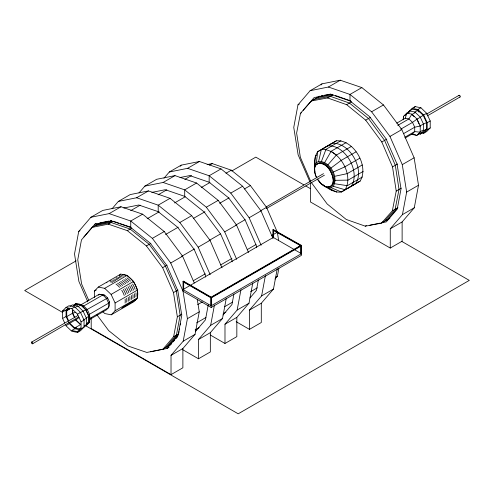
<?xml version="1.0" encoding="UTF-8"?>
<svg xmlns="http://www.w3.org/2000/svg" width="494" height="494" viewBox="0 0 494 494"><rect width="100%" height="100%" fill="white"/><g stroke="black" fill="none" stroke-linecap="round" stroke-linejoin="round"><path stroke-width="0.74" d="M403.542 118.362L403.549 116.281L406.76 113.083L411.903 114.145L417.072 119.091L420.24 126.001L420.221 132.25L417.01 135.449L411.848 134.374M314.956 172.054C314.308 165.292 313.604 157.555 317.691 151.714L336.383 140.796C353.889 139.506 369.351 166.398 360.114 181.088L341.422 192.005C334.061 193.031 327.541 188.165 321.798 184.176L323.125 184.799M314.493 168.713L315.388 155.808L316.654 155.079M86.351 324.496L85.944 325.96L89.111 322.706C92.137 313.554 85.443 303.452 75.57 303.625L73.458 305.792M403.153 119.739L403.549 116.281M314.956 165.274L316.382 162.742L317.691 151.714L336.383 140.796M325.003 186.559L328.195 187.763L331.06 187.671L333.32 186.287C338.828 176.667 329.819 161.013 318.636 161.359L316.382 162.742M96.991 314.925L108.692 330.622L127.767 345.917L146.811 352.444L162.921 349.196L173.647 336.68L177.352 316.796L173.48 292.572L162.619 267.692L146.415 245.95L127.335 230.655L108.297 224.134L92.187 227.382L81.461 239.899L77.749 259.782L81.621 284.007L88.864 300.593M178.809 333.042L179.087 331.567M179.359 330.097L179.637 328.621M180.322 324.941L180.594 323.465M208.252 304.823L205.448 319.853L195.494 331.462M233.915 294.029L231.952 304.551L222.992 314.999M258.374 279.907L256.411 290.429L249.939 297.975M194.266 282.957L182.576 256.17L164.218 231.519L142.599 214.174L121.011 206.77L102.746 210.432L90.89 217.274L78.725 231.451L74.514 253.978L78.892 281.432L87.808 301.877M197.248 299.21L199.261 311.819L195.044 334.352L182.879 348.523L182.879 367.789L171.023 374.631L171.023 355.365L183.194 341.193L187.405 318.667L183.027 291.213L183.027 281.302L183.367 281.105L211.166 297.153L301.099 245.228L301.439 245.425L301.439 255.336L211.166 307.459L183.027 291.213L170.72 263.012L152.362 238.367L130.743 221.016L109.162 213.612L90.89 217.274M226.295 298.222L222.504 318.494L210.333 332.672L210.333 351.938L198.483 358.78L198.483 339.514L210.648 325.342L214.439 305.064M252.798 282.92L249.007 303.193L236.836 317.37L236.836 336.636L224.986 343.478L224.986 324.212L237.151 310.041L240.942 289.762M277.258 268.798L273.466 289.076L261.295 303.248L261.295 322.514L249.445 329.362L249.445 310.096L261.61 295.918L265.402 275.64M402.122 221.942L402.122 241.208L390.266 248.056L390.266 228.79L402.122 221.942L414.287 207.77L418.504 185.238L414.126 157.79L401.82 129.589L383.461 104.944L361.843 87.592L340.261 80.189L321.989 83.85L310.139 90.698L297.968 104.87L293.757 127.403L298.135 154.85L310.133 182.348M390.266 228.79L402.437 214.612L406.648 192.086L402.27 164.632L389.964 136.437L371.605 111.786L349.987 94.44L328.405 87.03L310.139 90.698M274.923 279.073L277.375 276.245L278.912 268.168M319.741 96.139L311.362 100.974L300.494 113.305L296.622 133.059L300.333 157.222L310.757 181.434M311.504 182.737L327.17 203.973L346.208 219.441L365.288 226.172L381.492 223.14L392.353 210.808L396.225 191.061L392.52 166.892L381.794 141.988L365.684 120.141L346.64 104.672L327.565 97.942L311.362 100.974M89.111 322.706L89.093 316.426L89.562 314.203L108.643 303.186L109.452 301.871L107.636 297.968L104.716 295.202L99.214 294.257L80.794 304.891M318.636 161.359L321.341 149.478C338.847 148.188 354.309 175.086 345.071 189.77L341.422 192.005L331.06 187.671M396.762 123.136L405.315 118.196L406.76 113.083M321.501 161.266L325.972 149.33L341.014 140.642M324.694 162.47L331.134 151.269L346.177 142.587M411.903 114.145L408.909 118.943L397.726 125.402M83.924 236.941L94.873 224.171L96.188 223.412M96.237 225.616L97.213 224.48L112.589 221.38M112.021 208.795L118.35 201.422L130.206 194.58L148.472 190.919L170.053 198.322L191.672 215.668L210.03 240.319L222.028 267.81M139.012 192.926L144.853 186.121L156.709 179.279L174.975 175.617L196.556 183.021L218.175 200.366L236.533 225.017L248.531 252.508M163.959 178.241L169.312 172.005L181.168 165.157L199.434 161.495L221.016 168.899L242.634 186.25L260.993 210.895L272.991 238.386M180.193 166.293L181.168 165.157M321.02 84.987L321.989 83.85M303.168 110.36L314.116 97.59L330.56 94.28L349.987 100.937L369.45 116.547L385.987 138.734L397.071 164.119L401.023 188.838L397.232 209.123L386.289 221.892L381.806 222.794M165.712 347.585L176.438 335.068L180.149 315.184L176.278 290.96L165.41 266.081L149.207 244.339L130.132 229.043L111.088 222.522L94.978 225.77M167.948 346.294L178.674 333.777L173.647 336.68M150.602 351.784L167.046 348.474L177.988 335.704L181.773 315.413L177.828 290.694L166.744 265.315L150.207 243.128L130.743 227.518L111.311 220.861L94.873 224.171M171.714 343.546L170.739 344.682L162.921 349.196M173.178 341.836L174.641 340.131M176.105 338.421L177.568 336.717M327.905 164.848L336.315 155.122L351.358 146.434M313.165 100.48L314.153 99.362L330.356 96.33L349.431 103.061L368.475 118.529L384.585 140.376L395.311 165.28L399.022 189.443L395.151 209.197L384.283 221.528L382.807 221.806M397.448 208.147L387.074 219.916L385.604 220.188M94.379 297.493L94.36 291.114L98.294 287.07L120.777 274.09L127.174 275.349L133.59 281.426L137.573 289.997L137.604 297.796L133.67 301.834L111.187 314.814L104.784 313.56L102.647 311.535M98.331 295.165L99.214 294.257L104.716 295.202M119.301 275.609L120.777 274.09M111.187 314.814L115.121 310.775L137.604 297.796M64.695 322.983L62.429 318.08L62.429 311.09L65.986 307.49L68.987 305.761L74.742 306.928L80.497 312.406L84.054 320.112L84.054 327.102L81.053 328.831L77.496 332.431L71.741 331.264L65.986 325.787L65.344 324.385M67.493 308.546L66.079 309.979L66.079 316.481L68.184 321.044M68.765 308.528L66.727 310.596L66.727 316.611L68.87 321.254M74.761 305.07L75.78 304.038L80.738 305.039L85.69 309.757L88.753 316.388L88.753 322.403L80.497 330.702L77.496 332.431M74.742 327.96L80.738 324.502L75.78 319.785L69.784 323.243L74.742 327.96L79.695 328.961L80.713 327.93M404.913 115.602L406.951 113.534L409.952 111.805M407.186 113.33L409.551 110.94L412.546 109.205L417.899 110.292L423.253 115.392L426.563 122.561L426.563 129.058L423.253 132.411L420.258 134.14L418.251 133.732M408.587 111.94L412.144 108.34L415.145 106.611L420.9 107.772L426.655 113.256L430.212 120.962L430.212 127.946L426.655 131.546L423.654 133.275L421.499 132.837M414.126 107.636L415.145 106.611M420.258 134.14L423.568 130.793L426.563 129.058M423.654 133.275L427.211 129.675L430.212 127.946M405.228 137.968L412.459 133.794L414.694 131.565L414.713 127.205L412.502 122.389L408.909 118.943L405.315 118.196M330.813 168.176L341.021 160.501L356.063 151.819M79.04 317.562L75.631 320.05L80.281 324.453M417.072 119.091L412.502 122.389L400.665 129.224M324.045 148.046L327.695 145.816C345.195 144.52 360.657 171.418 351.419 186.108L347.77 188.338M328.393 145.539L332.036 143.303C349.542 142.013 365.004 168.905 355.766 183.595L352.117 185.83M266.18 206.937L323.502 173.653M32.579 343.768L78.577 317.062M109.162 213.612L121.011 206.77M118.35 201.422L136.616 197.761L148.472 190.919M144.853 186.121L163.119 182.459L174.975 175.617M169.312 172.005L187.578 168.337L199.434 161.495M328.405 87.03L340.261 80.189M78.725 231.451L80.04 230.692M297.968 104.87L299.29 104.111M92.187 227.382L99.448 223.189M130.774 210.611L140.123 205.214M158.154 194.803L166.836 189.789M184.867 179.384L191.542 175.524M209.573 165.119L212.247 163.576L231.303 170.177L250.365 185.54L266.532 207.326L277.344 232.211L278.653 240.535M108.297 224.134L113.324 221.232M300.494 113.305L301.612 112.657M327.565 97.942L333.147 94.718M142.599 214.174L130.743 221.016L130.743 227.518M170.053 198.322L158.204 205.164L136.616 197.761M196.556 183.021L184.7 189.863L163.119 182.459M221.016 168.899L209.16 175.747L187.578 168.337M361.843 87.592L349.987 94.44L349.987 100.937M147.156 218.756L159.179 211.815M174.536 202.948L185.225 196.779M201.249 187.529L209.931 182.514M225.962 173.264L231.303 170.177M127.335 230.655L131.805 228.08M76.132 260.857L24.7 290.546L62.732 312.504M231.754 171.004L255.799 157.123L303.835 184.861M346.64 104.672L351.666 101.77M152.362 238.367L164.218 231.519M205.64 277.091L205.282 274.843L194.198 249.464L177.667 227.277L158.204 211.667L158.204 205.164L179.816 222.516L191.672 215.668M232.143 261.789L231.785 259.541L220.701 234.162L204.164 211.975L184.7 196.365L184.7 189.863L206.319 207.214L218.175 200.366M256.602 247.667L256.244 245.419L245.16 220.04L228.623 197.853L209.16 182.243L209.16 175.747L230.778 193.092L242.634 186.25M371.605 111.786L383.461 104.944M165.552 234.508L178.241 227.178M193.599 218.311L204.954 211.759M219.645 203.275L228.994 197.878M244.351 189.011L250.365 185.54M146.415 245.95L150.88 243.375M365.684 120.141L370.71 117.239M94.36 291.114L96.342 289.966M69.987 306.286L72.383 304.897L77.737 305.984L83.091 311.084L86.401 318.253L86.401 324.749L84.005 326.139M62.429 311.09L64.232 310.053M73.384 305.422L75.78 304.038M63.078 311.708L68.475 308.596M98.294 287.07L104.691 288.329L127.174 275.349M69.722 308.867L66.727 310.596L69.722 308.911M65.986 307.49L71.741 308.657L74.742 306.928M412.144 108.34L417.899 109.501L420.9 107.772M75.341 307.367L77.737 305.984M417.899 110.292L414.904 112.021L409.551 110.94M78.336 306.422L80.738 305.039M63.078 318.21L66.079 316.481M66.727 316.611L72.723 313.147L72.723 310.164M104.691 288.329L111.107 294.405L133.59 281.426M71.741 308.657L77.496 314.141L80.497 312.406M80.096 312.813L83.091 311.084M82.689 311.486L85.69 309.757M417.899 109.501L423.654 114.985L426.655 113.256M414.108 116.633L411.903 114.54L414.904 112.805L414.904 112.021L420.258 117.121L423.253 115.392M419.857 117.523L416.862 119.258L419.005 123.901M426.347 114.207L459.087 95.305M181.724 256.293L194.408 248.964M209.098 240.485L220.454 233.928M235.811 225.06L245.16 219.663M260.523 210.796L266.532 207.326M162.619 267.692L167.083 265.111M170.72 263.012L182.576 256.17M179.816 222.516L198.18 247.161L210.03 240.319M206.319 207.214L224.684 231.859L236.533 225.017M230.778 193.092L249.137 217.743L260.993 210.895M389.964 136.437L401.82 129.589M381.794 141.988L386.821 139.086M427.31 115.874L460.05 96.972M66.387 325.379L69.388 323.65L74.742 328.751L79.423 329.696M359.817 158.197L344.775 166.886L333.135 172.128M403.53 133.664L414.713 127.205L420.24 126.001M86.351 317.772L88.753 316.388M83.406 319.982L86.401 318.253M81.053 328.831L81.053 321.841L84.054 320.112M426.563 122.561L419.919 125.89M115.121 310.775L115.09 302.983L137.573 289.997M427.211 129.675L427.211 122.691L430.212 120.962M89.581 318.574L108.655 307.564L109.464 305.416L109.452 301.871M404.833 137.258L414.694 131.565L420.221 132.25M89.346 319.704L106.451 309.831L108.655 307.564L108.643 303.186L106.408 298.376L102.808 294.967L83.733 305.984L82.294 305.7M76.539 327.713L71.741 330.48L77.095 331.56L78.898 330.523M86.351 323.743L88.753 322.36M86.351 323.786L88.753 322.403M362.269 164.959L347.22 173.641L334.648 176.309M419.919 131.904L422.92 130.175M79.695 328.961L80.893 328.269M84.493 326.194L85.69 325.503M417.461 134.658L419.857 133.269M363.164 171.43L348.122 180.119L335.204 180.316M362.417 176.988L347.375 185.676L334.747 183.749M183.706 289.558L183.367 289.361L272.96 237.639L272.96 229.772L273.299 229.574L301.099 245.228L301.099 253.885L211.506 305.607L210.827 305.607L183.367 289.756L183.367 281.889L183.706 281.691L183.706 289.558L183.367 289.756M301.099 245.623L273.299 229.969L273.306 230.365L273.639 229.772L272.96 229.772M360.114 181.088L345.071 189.77L333.32 186.287M193.197 280.79L205.22 273.855M220.577 264.982L231.933 258.43M247.29 249.563L255.972 244.549M271.329 235.681L277.344 232.211M173.48 292.572L177.951 289.99M392.52 166.892L397.546 163.989M272.96 237.639L273.639 237.639L301.099 253.49L300.76 253.688L300.76 245.425L301.099 246.018L211.506 297.74L183.027 281.302M402.27 164.632L414.126 157.79M197.674 304.607L202.349 301.908M177.352 316.796L181.823 314.215M183.367 281.889L210.827 297.74L301.439 245.425M396.225 191.061L401.258 188.158M187.405 318.667L199.261 311.819M406.648 192.086L418.504 185.238M196.575 322.897L205.924 317.5M224.622 306.706L232.631 302.081M250.662 291.67L257.343 287.817M275.374 277.406L277.375 276.245M365.288 226.172L366.4 225.53M392.353 210.808L397.942 207.585M195.142 329.943L199.144 327.633M223.189 313.752L225.857 312.208M381.492 223.14L389.871 218.305M167.046 348.474L169.022 347.331M183.194 341.193L195.044 334.352M210.648 325.342L222.504 318.494M237.151 310.041L249.007 303.193M261.61 295.918L273.466 289.076M402.437 214.612L414.287 207.77M171.023 355.365L182.879 348.523M198.483 339.514L210.333 332.672M224.986 324.212L236.836 317.37M249.445 310.096L261.295 303.248M31.616 342.095L77.743 315.617M266.247 208.598L324.41 175.216M107.636 297.968L87.327 309.392L85.882 309.528L80.738 304.644M74.026 316.605L72.42 313.153L75.872 312.381M180.02 177.544L189.733 175.586L209.16 182.243M151.819 192.413L165.274 189.708L184.7 196.365M123.821 208.017L138.771 205.01L158.204 211.667M100.004 222.862L108.791 221.096M110.261 220.799L111.724 220.503M369.845 225.202L380.312 223.097M207.109 164.582L212.247 163.576M321.211 95.861L322.687 95.583M324.157 95.311L330.789 94.07M316.944 97.75L332.413 94.854M114.028 221.473L118.968 223.165M120.375 223.646L130.953 227.271M325.602 186.732C342.398 189.14 328.288 158.191 317.111 163.847C314.573 165.589 314.314 169.084 314.74 171.875C315.036 173.826 315.672 175.716 316.531 177.494C317.099 178.667 315.66 175.728 315.524 175.049C315.116 173.845 314.814 172.597 314.666 171.332C312.887 158.481 327.701 163.292 330.48 171.294M335.272 95.466L350.814 100.949M75.57 303.625L78.182 304.563M412.459 133.794L417.01 135.449M325.41 186.658L321.02 183.737L317.364 179.056L320.421 183.138L324.045 186.016L327.652 187.189L330.535 186.571L332.567 184.182L333.24 180.613L332.61 176.272L330.616 171.535M328.195 187.763L336.791 192.16M273.306 230.365L300.76 245.821M305.835 186.016L310.51 188.708M401.912 241.48L469.3 280.388L238.201 413.811L85.413 325.602M390.266 248.056L310.442 201.966L310.442 183.052M300.76 253.688L301.099 253.885M236.157 321.693L249.445 329.362M210.37 335.043L224.986 343.478M182.539 349.579L198.483 358.78M171.023 374.631L91.199 328.547L91.199 317.951M329.331 188.504L331.628 190.215M331.141 151.275L336.315 155.122M417.899 111.076L419.005 112.126M318.889 180.847L319.859 181.959M111.107 294.405L115.09 302.983M85.882 309.528L89.093 316.426M423.654 114.985L427.211 122.691M420.258 117.121L423.568 124.29L423.568 130.793M77.496 314.141L81.053 321.841M72.723 313.147L74.866 317.79M68.783 322.347L69.388 323.65M249.137 217.743L261.135 245.234M224.684 231.859L236.682 259.356M198.18 247.161L210.178 274.658M314.647 161.365L314.944 163.526M72.414 310.362L72.42 313.153M273.639 229.772L273.639 237.639M273.299 229.574L273.299 237.836M211.506 297.74L211.506 305.607M211.166 297.542L211.166 307.459M210.827 297.74L210.827 305.607M136.931 298.086A14.69 8.571 59.1 0 1 134.102 300.902M119.548 275.442A14.69 8.571 59.1 0 1 119.857 275.257M122.345 274.615A14.69 8.571 59.1 0 1 125.908 275.362M127.668 276.276A14.69 8.571 59.1 0 1 127.89 276.412M128.107 276.554A14.69 8.571 59.1 0 1 133.417 281.796M133.596 282.043A14.69 8.571 59.1 0 1 137.017 289.101M137.097 289.379A14.69 8.571 59.1 0 1 137.53 291.306M137.573 291.571A14.69 8.571 59.1 0 1 137.567 296.054M117.813 277.338A14.69 8.571 59.1 0 1 120.524 277.838M123.821 279.585A14.69 8.571 59.1 0 1 127.378 282.864M129.545 285.798A14.69 8.571 59.1 0 1 132.028 290.991M132.88 294.572A14.69 8.571 59.1 0 1 132.88 298.555M131.725 301.667A14.69 8.571 59.1 0 1 130.169 303.217M116.281 278.227A14.69 8.571 59.1 0 1 118.992 278.721M122.284 280.469A14.69 8.571 59.1 0 1 125.847 283.747M128.014 286.681A14.69 8.571 59.1 0 1 130.496 291.88M131.348 295.455A14.69 8.571 59.1 0 1 131.348 299.444M130.188 302.556A14.69 8.571 59.1 0 1 128.638 304.1M114.701 279.141A14.69 8.571 59.1 0 1 117.411 279.635M120.703 281.382A14.69 8.571 59.1 0 1 124.26 284.661M126.433 287.594A14.69 8.571 59.1 0 1 128.909 292.794M129.768 296.369A14.69 8.571 59.1 0 1 129.768 300.358M128.607 303.464A14.69 8.571 59.1 0 1 127.057 305.014M125.34 306.008A14.69 8.571 59.1 0 1 125.18 306.101M110.137 280.87A14.69 8.571 59.1 0 1 110.446 280.691M113.132 280.042A14.69 8.571 59.1 0 1 115.843 280.543M119.14 282.284A14.69 8.571 59.1 0 1 122.697 285.563M124.865 288.496A14.69 8.571 59.1 0 1 127.347 293.695M128.199 297.271A14.69 8.571 59.1 0 1 128.199 301.26M127.044 304.372A14.69 8.571 59.1 0 1 125.488 305.916M131.355 302.532A14.69 8.571 59.1 0 1 131.194 302.618M116.164 277.406A14.69 8.571 59.1 0 1 116.312 277.307M119.307 276.479A14.69 8.571 59.1 0 1 122.018 276.973M125.315 278.721A14.69 8.571 59.1 0 1 128.872 282M131.04 284.933A14.69 8.571 59.1 0 1 133.522 290.132M134.374 293.708A14.69 8.571 59.1 0 1 134.374 297.697M133.219 300.803A14.69 8.571 59.1 0 1 131.663 302.353M120.857 275.584A14.69 8.571 59.1 0 1 123.568 276.084M126.859 277.826A14.69 8.571 59.1 0 1 130.422 281.105M132.59 284.038A14.69 8.571 59.1 0 1 135.072 289.237M135.924 292.812A14.69 8.571 59.1 0 1 135.924 296.801M134.769 299.914A14.69 8.571 59.1 0 1 133.213 301.457M121.901 307.984A14.69 8.571 59.1 0 1 121.74 308.065M106.871 282.772A14.69 8.571 59.1 0 1 107.019 282.673M110.014 281.846A14.69 8.571 59.1 0 1 112.725 282.34M116.016 284.087A14.69 8.571 59.1 0 1 119.579 287.366M121.746 290.299A14.69 8.571 59.1 0 1 124.229 295.498M125.081 299.074A14.69 8.571 59.1 0 1 125.081 303.063M123.92 306.175A14.69 8.571 59.1 0 1 122.37 307.719M111.588 280.932A14.69 8.571 59.1 0 1 114.299 281.432M117.597 283.179A14.69 8.571 59.1 0 1 121.154 286.458M123.321 289.391A14.69 8.571 59.1 0 1 125.803 294.585M126.655 298.166A14.69 8.571 59.1 0 1 126.655 302.149M125.501 305.261A14.69 8.571 59.1 0 1 123.945 306.811M458.907 95.558A0.963 0.556 60 0 1 460.05 95.861A0.963 0.556 60 0 1 459.741 97.003M317.512 163.724A13.202 7.62 60 0 1 332.036 171.795A13.202 7.62 60 0 1 329.245 186.639M316.635 164.78A13.202 7.62 60 0 1 316.926 164.36M317.006 164.261A13.202 7.62 60 0 1 317.426 163.81M31.418 342.54A0.963 0.556 60 0 0 32.437 343.812A0.963 0.556 60 0 0 32.437 342.447A0.963 0.556 60 0 0 31.418 342.54"/></g></svg>
